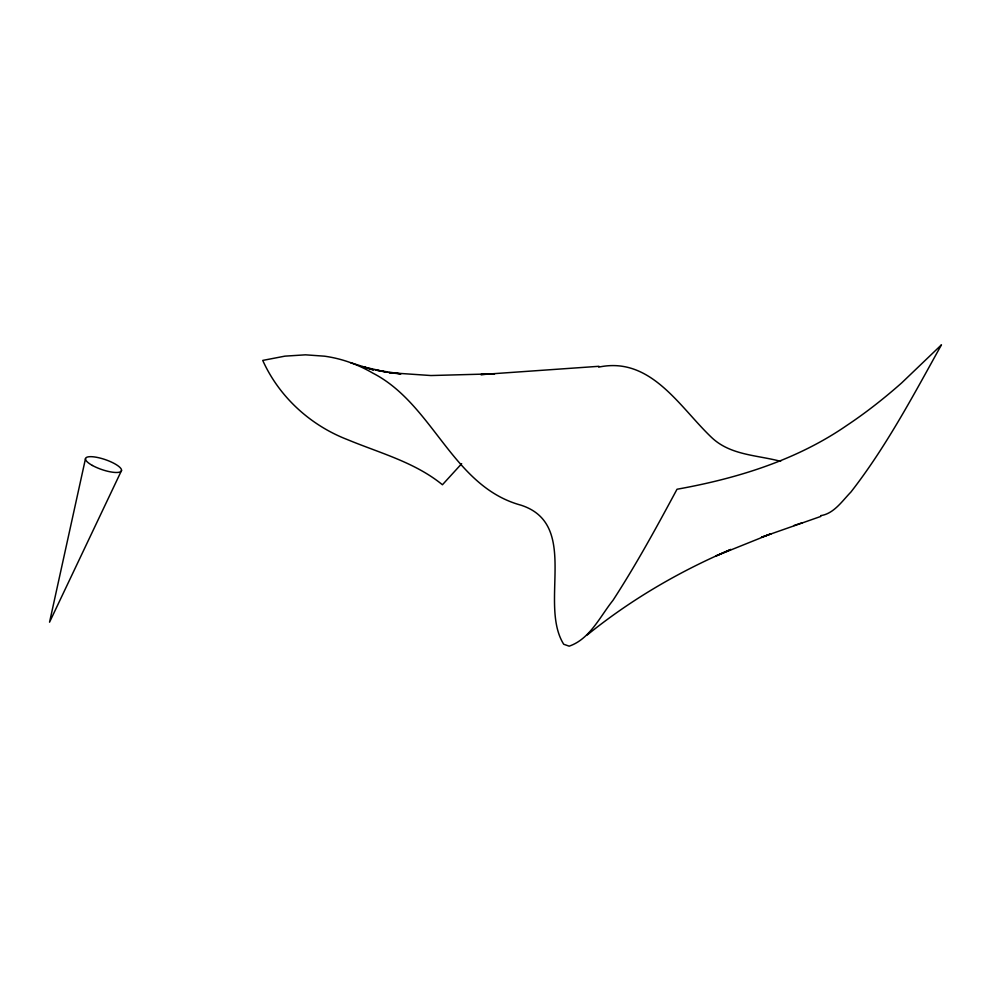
<?xml version="1.0" encoding="UTF-8"?>
<svg xmlns="http://www.w3.org/2000/svg" width="991" height="991" viewBox="0 0 991 991"><rect width="100%" height="100%" fill="white"/><g stroke="black" fill="none" stroke-linecap="round" stroke-linejoin="round"><path stroke-width="1.49" d="M85.499 458.622L49.55 622.187L121.521 470.527M461.67 463.689L442.432 484.76C414.82 462.202 379.776 453.036 347.432 439.608C310.294 425.275 279.14 396.846 262.726 360.414L284.962 356.141L305.501 354.828L324.441 356.178A156.392 138.616 83.2 0 1 372.69 373.05C433.575 404.217 452.268 486.482 520.919 505.162C580.342 524.35 538.299 603.668 563.718 644.261L569.168 646.169C589.967 639.022 600.038 616.476 612.971 600.36C636.284 564.486 656.773 526.902 677.014 489.244C736.883 478.517 796.405 460.282 846.909 425.374A527.72 230.185 -63.1 0 0 901.661 382.922L941.45 344.831C913.454 395.136 886.4 446.458 850.935 492.019C842.239 500.913 833.951 513.722 820.746 515.63M587.031 635.12C630.536 599.84 679.318 571.386 730.813 549.448L716.146 555.877L771.085 533.753L761.497 537.258L820.771 516.447M793.915 525.54L802.376 522.715M598.7 367.128C651 356.042 679.677 407.313 711.86 437.712C730.714 455.426 757.248 455.03 780.623 461.335M598.948 366.298L480.821 374.586L494.645 373.805L430.974 375.539L389.005 372.666L400.872 373.917L375.292 369.99L386.862 372.244L362.359 366.62L373.595 369.965L350.517 362.656M92.423 465.473A18.99 5.265 18.9 0 0 121.385 470.936A18.99 5.265 18.9 0 0 96.734 457.322A18.99 5.265 18.9 0 0 92.423 465.473"/></g></svg>
